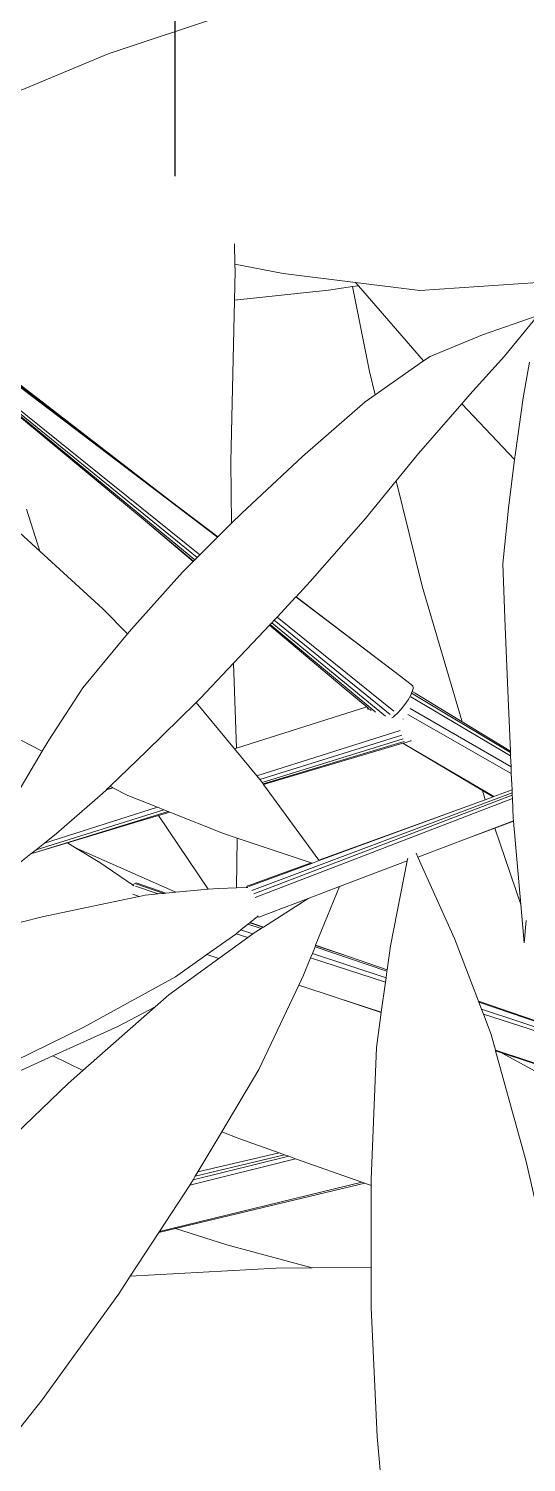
# Model space of a CAD drawing. Header units: millimetres. Extents: x 18 to 174501, y 22 to 24571.
# Drawn here: x 21712.1 to 21756.2, y 18761.1 to 18888.2 of the extents above; entities that cross this region are included whole.
import ezdxf

# ---------------------------------------------------------------- set-up
doc = ezdxf.new("R2010")
doc.units = ezdxf.units.MM
doc.header["$MEASUREMENT"] = 0
doc.layers.add('Edges', color=7, linetype='Continuous', lineweight=18)
doc.layers.add('tampak', color=7, linetype='Continuous')

# ---------------------------------------------------------------- blocks, each defined once
blk = doc.blocks.new('OUTDOOR')
at = {"layer": 'tampak', "transparency": 33554687}
h = blk.add_hatch(dxfattribs=at)
h.set_pattern_fill('CROSS', scale=400)
h.paths.add_polyline_path([(1833117.56, 62258.33), (1829017.56, 62258.33), (1829017.56, 55399.79), (1833117.56, 55399.79)])
blk = doc.blocks.new('BAMBOOPLAN')
at = {"layer": 'Edges'}
for p, q in [((-3.4608, 7.041), (-3.3097, 7.091)), ((-3.5996, 6.9829), (-3.4608, 7.041)), ((-3.3827, 6.4753), (-3.963, 6.9188)), ((-3.3226, 6.4286), (-3.9643, 6.9169)), ((-3.9591, 6.9001), (-3.345, 6.4062)), ((-3.8732, 6.8302), (-3.3484, 6.4028)), ((-3.3009, 6.8), (-3.3005, 6.7746)), ((-3.3005, 6.7746), (-3.2393, 6.7626)), ((-3.3005, 6.7746), (-3.3003, 6.7657)), ((-3.3003, 6.7657), (-3.3011, 6.7289)), ((-3.2393, 6.7626), (-3.1479, 6.7511)), ((-3.7616, 6.7383), (-3.351, 6.4002)), ((-3.3011, 6.7289), (-3.1822, 6.7416)), ((-3.1822, 6.7416), (-3.1517, 6.746)), ((-3.1517, 6.746), (-3.1444, 6.7471)), ((-3.1517, 6.746), (-3.1305, 6.6387)), ((-3.1479, 6.7511), (-3.0666, 6.7409)), ((-3.1479, 6.7511), (-3.1444, 6.7471)), ((-3.1444, 6.7471), (-3.0619, 6.6519)), ((-3.0666, 6.7409), (-2.9174, 6.7513)), ((-3.3011, 6.7289), (-3.3056, 6.5241)), ((-2.9874, 6.685), (-2.9196, 6.7087)), ((-2.9595, 6.658), (-2.9197, 6.7068)), ((-3.0537, 6.6577), (-2.9874, 6.685)), ((-3.1232, 6.6089), (-3.0619, 6.6519)), ((-3.0619, 6.6519), (-3.0537, 6.6577)), ((-3.0036, 6.6092), (-2.9595, 6.658)), ((-2.9359, 6.6053), (-2.9281, 6.6504)), ((-3.5963, 6.6404), (-3.3827, 6.4753)), ((-3.1305, 6.6387), (-3.1232, 6.6089)), ((-3.136, 6.6), (-3.1232, 6.6089)), ((-3.0137, 6.5975), (-3.0036, 6.6092)), ((-3.5878, 6.5938), (-3.4167, 6.4516)), ((-3.2151, 6.5309), (-3.136, 6.6)), ((-3.0683, 6.5345), (-3.0137, 6.5975)), ((-3.0137, 6.5975), (-2.9468, 6.527)), ((-2.9457, 6.5356), (-2.9359, 6.6053)), ((-3.3056, 6.5241), (-3.3047, 6.4464)), ((-3.2922, 6.4589), (-3.2151, 6.5309)), ((-3.0965, 6.5), (-3.0683, 6.5345)), ((-2.9544, 6.4654), (-2.9468, 6.527)), ((-2.9468, 6.527), (-2.9457, 6.5356)), ((-3.1353, 6.4524), (-3.0965, 6.5)), ((-3.0965, 6.5), (-3.0637, 6.3665)), ((-3.564, 6.4642), (-3.5474, 6.4111)), ((-3.3221, 6.429), (-3.3827, 6.4753)), ((-2.9617, 6.3949), (-2.9544, 6.4654)), ((-3.5875, 6.4481), (-3.5474, 6.4111)), ((-3.3531, 6.3981), (-3.4167, 6.4516)), ((-3.4167, 6.4516), (-3.3528, 6.3984)), ((-3.3221, 6.429), (-3.3047, 6.4464)), ((-3.3047, 6.4464), (-3.2922, 6.4589)), ((-3.2052, 6.3725), (-3.1353, 6.4524)), ((-3.345, 6.4062), (-3.3226, 6.4286)), ((-3.3226, 6.4286), (-3.3221, 6.429)), ((-3.5474, 6.4111), (-3.4677, 6.3378)), ((-3.3669, 6.3844), (-3.3531, 6.3981)), ((-3.3531, 6.3981), (-3.3528, 6.3984)), ((-3.3528, 6.3984), (-3.351, 6.4002)), ((-3.351, 6.4002), (-3.3484, 6.4028)), ((-3.3484, 6.4028), (-3.345, 6.4062)), ((-2.9587, 6.3151), (-2.9617, 6.3949)), ((-3.4311, 6.3123), (-3.3669, 6.3844)), ((-3.2231, 6.3533), (-3.2052, 6.3725)), ((-3.0637, 6.3665), (-3.0131, 6.1948)), ((-3.4677, 6.3378), (-3.4362, 6.3062)), ((-3.2472, 6.3275), (-3.2233, 6.353)), ((-3.2233, 6.353), (-3.2231, 6.3533)), ((-3.0908, 6.2522), (-3.2233, 6.353)), ((-3.0908, 6.2522), (-3.2231, 6.3533)), ((-3.2568, 6.3172), (-3.256, 6.318)), ((-3.256, 6.318), (-3.254, 6.3203)), ((-3.256, 6.318), (-3.1234, 6.2078)), ((-3.254, 6.3203), (-3.2509, 6.3235)), ((-3.254, 6.3203), (-3.1102, 6.2019)), ((-3.2509, 6.3235), (-3.2472, 6.3275)), ((-3.2509, 6.3235), (-3.1044, 6.2041)), ((-3.2472, 6.3275), (-3.0994, 6.2086)), ((-3.4928, 6.238), (-3.4362, 6.3062)), ((-3.4362, 6.3062), (-3.4311, 6.3123)), ((-3.2778, 6.2948), (-3.2568, 6.3172)), ((-3.1622, 6.2377), (-3.2568, 6.3172)), ((-2.9554, 6.2346), (-2.9587, 6.3151)), ((-3.3022, 6.269), (-3.2778, 6.2948)), ((-3.3439, 6.2249), (-3.3022, 6.269)), ((-3.3022, 6.269), (-3.2983, 6.1614)), ((-3.0795, 6.2436), (-3.0908, 6.2522)), ((-3.5359, 6.1717), (-3.4928, 6.238)), ((-3.1339, 6.2138), (-3.1622, 6.2377)), ((-3.1333, 6.2135), (-3.1622, 6.2377)), ((-3.0815, 6.2228), (-3.0782, 6.2285)), ((-3.0795, 6.2436), (-3.0756, 6.2404)), ((-3.0782, 6.2285), (-3.0771, 6.2312)), ((-3.0771, 6.2312), (-3.0762, 6.2333)), ((-3.0771, 6.2312), (-2.9521, 6.156)), ((-3.0762, 6.2333), (-3.0761, 6.2336)), ((-3.0762, 6.2333), (-3.0725, 6.231)), ((-3.0761, 6.2336), (-3.0752, 6.2377)), ((-3.0752, 6.2377), (-3.0756, 6.2404)), ((-3.0725, 6.231), (-3.0131, 6.1948)), ((-2.9522, 6.1577), (-2.9554, 6.2346)), ((-3.4123, 6.1577), (-3.3495, 6.2194)), ((-3.3495, 6.2194), (-3.3439, 6.2249)), ((-3.3495, 6.2194), (-3.301, 6.1605)), ((-3.1339, 6.2138), (-3.2983, 6.1614)), ((-3.1333, 6.2133), (-3.1339, 6.2138)), ((-3.1333, 6.2135), (-3.1329, 6.2131)), ((-3.1333, 6.2133), (-3.1333, 6.2135)), ((-3.132, 6.2103), (-3.1333, 6.2133)), ((-3.1329, 6.213), (-3.1329, 6.2131)), ((-3.1329, 6.213), (-3.1325, 6.2127)), ((-3.1315, 6.2118), (-3.1325, 6.2127)), ((-3.1312, 6.2117), (-3.1325, 6.2127)), ((-3.1288, 6.2097), (-3.1304, 6.211)), ((-3.1281, 6.2091), (-3.1288, 6.2097)), ((-3.0955, 6.2054), (-3.0904, 6.2108)), ((-3.0904, 6.2108), (-3.0857, 6.2167)), ((-3.0857, 6.2167), (-3.0815, 6.2228)), ((-2.9513, 6.1381), (-3.0788, 6.2119)), ((-3.0779, 6.2267), (-2.9519, 6.152)), ((-3.1234, 6.2078), (-3.1229, 6.2073)), ((-3.102, 6.1998), (-3.1004, 6.2009)), ((-3.1004, 6.2009), (-3.0983, 6.2029)), ((-3.0983, 6.2029), (-3.0955, 6.2054)), ((-3.0877, 6.1985), (-3.0879, 6.1986)), ((-3.0876, 6.1984), (-3.0877, 6.1985)), ((-2.951, 6.1295), (-3.0817, 6.2043)), ((-3.0131, 6.1948), (-2.9522, 6.1577)), ((-3.5842, 6.1783), (-3.5442, 6.1577)), ((-3.273, 6.1265), (-3.0916, 6.1841)), ((-3.2691, 6.1217), (-3.0896, 6.1781)), ((-3.2662, 6.1181), (-3.0878, 6.1733)), ((-3.5762, 6.1035), (-3.5442, 6.1577)), ((-3.5442, 6.1577), (-3.5359, 6.1717)), ((-3.4584, 6.1134), (-3.4123, 6.1577)), ((-3.2983, 6.1614), (-3.301, 6.1605)), ((-3.301, 6.1605), (-3.273, 6.1265)), ((-3.0864, 6.17), (-3.2648, 6.1162)), ((-3.0882, 6.1677), (-3.2643, 6.1155)), ((-3.0856, 6.1685), (-3.0882, 6.1677)), ((-3.0882, 6.1677), (-2.9732, 6.1002)), ((-3.0882, 6.1677), (-2.9876, 6.1079)), ((-3.0856, 6.1685), (-3.0779, 6.1709)), ((-3.0778, 6.1711), (-3.0779, 6.1709)), ((-2.9521, 6.156), (-2.9522, 6.1577)), ((-2.952, 6.1539), (-2.9521, 6.156)), ((-2.9519, 6.152), (-2.952, 6.1539)), ((-2.9513, 6.1381), (-2.9519, 6.152)), ((-2.951, 6.1295), (-2.9513, 6.1381)), ((-3.273, 6.1265), (-3.2691, 6.1217)), ((-3.2691, 6.1217), (-3.267, 6.1192)), ((-3.267, 6.1192), (-3.2662, 6.1181)), ((-2.9501, 6.1087), (-2.951, 6.1295)), ((-3.526, 6.0534), (-3.4681, 6.1041)), ((-3.4681, 6.1041), (-3.4631, 6.1089)), ((-3.4548, 6.1115), (-3.4631, 6.1089)), ((-3.4631, 6.1089), (-3.4629, 6.1091)), ((-3.4629, 6.1091), (-3.4584, 6.1134)), ((-3.4549, 6.1116), (-3.4629, 6.1091)), ((-3.4584, 6.1134), (-3.4549, 6.1116)), ((-3.4549, 6.1116), (-3.4548, 6.1115)), ((-3.4548, 6.1115), (-3.4359, 6.1017)), ((-3.4359, 6.1017), (-3.3982, 6.0867)), ((-2.9499, 6.1049), (-3.279, 5.9812)), ((-2.9498, 6.1019), (-3.2768, 5.9771)), ((-3.2662, 6.1181), (-3.2648, 6.1162)), ((-3.2648, 6.1162), (-3.2643, 6.1155)), ((-3.2643, 6.1155), (-3.1943, 6.0197)), ((-2.9876, 6.1079), (-2.9846, 6.0979)), ((-2.9876, 6.1079), (-2.9741, 6.0999)), ((-2.9741, 6.0999), (-2.9732, 6.1002)), ((-2.9732, 6.1002), (-2.9501, 6.1087)), ((-2.9499, 6.1049), (-2.9501, 6.1087)), ((-2.9498, 6.1019), (-2.9499, 6.1049)), ((-2.9496, 6.0979), (-2.9498, 6.1019)), ((-3.5517, 6.033), (-3.3905, 6.0836)), ((-3.5415, 6.0411), (-3.3982, 6.0867)), ((-3.3982, 6.0867), (-3.3905, 6.0836)), ((-3.3905, 6.0836), (-3.3848, 6.0813)), ((-2.9496, 6.0979), (-3.2747, 5.9723)), ((-3.1943, 6.0197), (-3.0179, 6.0838)), ((-3.1939, 6.0191), (-3.0179, 6.0838)), ((-3.0179, 6.0838), (-2.984, 6.0962)), ((-2.9846, 6.0979), (-2.984, 6.0962)), ((-2.984, 6.0962), (-2.9741, 6.0999)), ((-2.9485, 6.073), (-2.9496, 6.0979)), ((-3.55, 6.0302), (-3.3848, 6.0813)), ((-3.423, 6.0685), (-3.5122, 6.0416)), ((-3.383, 6.0806), (-3.423, 6.0685)), ((-3.3971, 6.0762), (-3.423, 6.0685)), ((-3.3827, 6.0805), (-3.3971, 6.0762)), ((-3.3971, 6.0762), (-3.3345, 5.9828)), ((-3.3848, 6.0813), (-3.383, 6.0806)), ((-3.383, 6.0806), (-3.3827, 6.0805)), ((-3.3827, 6.0805), (-3.315, 6.0534)), ((-3.0025, 6.049), (-2.9482, 6.0695)), ((-2.9719, 6.0604), (-2.9482, 6.0693)), ((-2.9482, 6.0695), (-2.9485, 6.073)), ((-2.9482, 6.0693), (-2.9482, 6.0695)), ((-2.9482, 6.0693), (-2.9389, 5.9636)), ((-3.5415, 6.0411), (-3.526, 6.0534)), ((-3.315, 6.0534), (-3.2975, 6.0476)), ((-3.2975, 6.0476), (-3.2985, 5.9847)), ((-3.2975, 6.0476), (-3.2039, 6.0163)), ((-3.0693, 6.0237), (-3.0025, 6.049)), ((-3.0025, 6.049), (-2.9719, 6.0604)), ((-2.9719, 6.0604), (-2.9389, 5.9636)), ((-3.5859, 6.0058), (-3.5585, 6.0276)), ((-3.5585, 6.0276), (-3.5517, 6.033)), ((-3.5585, 6.0276), (-3.55, 6.0302)), ((-3.5517, 6.033), (-3.5415, 6.0411)), ((-3.5122, 6.0416), (-3.55, 6.0302)), ((-3.5122, 6.0416), (-3.5022, 6.0355)), ((-3.5022, 6.0355), (-3.3751, 5.9791)), ((-3.5022, 6.0355), (-3.4714, 6.0168)), ((-3.0693, 6.0237), (-3.0714, 6.0286)), ((-3.4714, 6.0168), (-3.4299, 5.9885)), ((-3.2843, 5.9871), (-3.2039, 6.0163)), ((-3.2829, 5.9864), (-3.2026, 6.0159)), ((-3.2039, 6.0163), (-3.2026, 6.0159)), ((-3.2026, 6.0159), (-3.1939, 6.0191)), ((-3.1943, 6.0197), (-3.1939, 6.0191)), ((-3.1684, 5.9863), (-3.0826, 6.0187)), ((-3.1037, 5.9113), (-3.0826, 6.0187)), ((-3.0826, 6.0187), (-3.0818, 6.0224)), ((-3.0229, 5.9205), (-3.0693, 6.0237)), ((-3.4542, 5.9671), (-3.4217, 5.9739)), ((-3.4255, 5.9909), (-3.4299, 5.9885)), ((-3.4299, 5.9885), (-3.4282, 5.9873)), ((-3.4217, 5.9739), (-3.4296, 5.9765)), ((-3.4264, 5.9869), (-3.3974, 5.9771)), ((-3.4256, 5.9898), (-3.3903, 5.9777)), ((-3.4255, 5.9909), (-3.388, 5.9779)), ((-3.4217, 5.9739), (-3.4142, 5.9755)), ((-3.4142, 5.9755), (-3.3974, 5.9771)), ((-3.3974, 5.9771), (-3.3903, 5.9777)), ((-3.3903, 5.9777), (-3.388, 5.9779)), ((-3.388, 5.9779), (-3.3751, 5.9791)), ((-3.3751, 5.9791), (-3.3345, 5.9828)), ((-3.3345, 5.9828), (-3.3208, 5.984)), ((-3.3208, 5.984), (-3.2985, 5.9847)), ((-3.2985, 5.9847), (-3.2858, 5.985)), ((-3.2853, 5.9864), (-3.2858, 5.985)), ((-3.2858, 5.985), (-3.2843, 5.9851)), ((-3.2843, 5.9871), (-3.2853, 5.9864)), ((-3.2078, 5.9713), (-3.1684, 5.9863)), ((-3.1984, 5.912), (-3.1684, 5.9863)), ((-3.5443, 5.9481), (-3.4542, 5.9671)), ((-3.2704, 5.9476), (-3.2078, 5.9713)), ((-3.2645, 5.935), (-3.2078, 5.9713)), ((-2.9347, 5.9152), (-2.9389, 5.9636)), ((-3.5708, 5.9412), (-3.5443, 5.9481)), ((-3.2929, 5.9314), (-3.284, 5.9387)), ((-3.284, 5.9387), (-3.2818, 5.9404)), ((-3.284, 5.9387), (-3.2675, 5.9331)), ((-3.2818, 5.9404), (-3.2813, 5.9408)), ((-3.2818, 5.9404), (-3.265, 5.9347)), ((-3.2813, 5.9408), (-3.272, 5.9484)), ((-3.2813, 5.9408), (-3.2645, 5.935)), ((-3.272, 5.9484), (-3.271, 5.9492)), ((-3.2704, 5.9476), (-3.272, 5.9484)), ((-2.9347, 5.9152), (-2.932, 5.9432)), ((-3.336, 5.9001), (-3.2994, 5.9262)), ((-3.321, 5.8951), (-3.2842, 5.9218)), ((-3.2994, 5.9262), (-3.2989, 5.9266)), ((-3.2989, 5.9266), (-3.2929, 5.9314)), ((-3.2842, 5.9218), (-3.2989, 5.9266)), ((-3.2778, 5.9264), (-3.2929, 5.9314)), ((-3.2842, 5.9218), (-3.2778, 5.9264)), ((-3.2778, 5.9264), (-3.2773, 5.9268)), ((-3.2773, 5.9268), (-3.2675, 5.9331)), ((-3.2675, 5.9331), (-3.265, 5.9347)), ((-3.265, 5.9347), (-3.2645, 5.935)), ((-2.9925, 5.8411), (-3.0229, 5.9205)), ((-3.2048, 5.896), (-3.2026, 5.9016)), ((-3.2026, 5.9016), (-3.1992, 5.9099)), ((-3.1093, 5.8708), (-3.2026, 5.9016)), ((-3.1992, 5.9099), (-3.1984, 5.9118)), ((-3.1992, 5.9099), (-3.1082, 5.8791)), ((-3.1984, 5.912), (-3.1558, 5.8972)), ((-3.1984, 5.9118), (-3.1984, 5.912)), ((-3.1984, 5.9118), (-3.1558, 5.8972)), ((-3.1079, 5.8808), (-3.1037, 5.9113)), ((-3.3842, 5.8493), (-3.321, 5.8951)), ((-3.3758, 5.8718), (-3.336, 5.9001)), ((-3.336, 5.9001), (-3.321, 5.8951)), ((-3.2137, 5.8741), (-3.2048, 5.896)), ((-3.1101, 5.8652), (-3.2048, 5.896)), ((-3.1558, 5.8972), (-3.1079, 5.8808)), ((-3.4924, 5.8078), (-3.3758, 5.8718)), ((-3.2196, 5.8616), (-3.2137, 5.8741)), ((-3.1154, 5.8271), (-3.1101, 5.8652)), ((-3.1101, 5.8652), (-3.1093, 5.8708)), ((-3.1093, 5.8708), (-3.1082, 5.8791)), ((-3.1082, 5.8791), (-3.1079, 5.8808)), ((-3.4015, 5.834), (-3.3842, 5.8493)), ((-3.2701, 5.7546), (-3.2196, 5.8616)), ((-3.2196, 5.8616), (-3.1725, 5.846)), ((-3.1725, 5.846), (-3.1154, 5.8269)), ((-3.1725, 5.846), (-3.1154, 5.8271)), ((-3.4928, 5.7532), (-3.4015, 5.834)), ((-3.4487, 5.8092), (-3.4015, 5.834)), ((-2.9925, 5.8411), (-2.8815, 5.803)), ((-2.992, 5.8398), (-2.9925, 5.8411)), ((-2.992, 5.8398), (-2.7391, 5.7541)), ((-2.9886, 5.8309), (-2.992, 5.8398)), ((-2.3517, 5.6206), (-2.9886, 5.8309)), ((-2.9863, 5.8249), (-2.9886, 5.8309)), ((-3.1215, 5.7824), (-3.1154, 5.8269)), ((-3.1154, 5.8269), (-3.1154, 5.8271)), ((-2.3522, 5.6186), (-2.9863, 5.8249)), ((-2.9764, 5.799), (-2.9863, 5.8249)), ((-3.6173, 5.7466), (-3.4924, 5.8078)), ((-3.5306, 5.772), (-3.4487, 5.8092)), ((-2.971, 5.7793), (-2.9764, 5.799)), ((-3.1283, 5.6155), (-3.1215, 5.7824)), ((-2.971, 5.7793), (-2.3628, 5.5781)), ((-2.9708, 5.7784), (-2.971, 5.7793)), ((-2.9708, 5.7784), (-2.9633, 5.7759)), ((-2.9321, 5.638), (-2.9708, 5.7784)), ((-2.9633, 5.7759), (-2.8851, 5.7329)), ((-2.9633, 5.7759), (-2.8558, 5.7398)), ((-3.6168, 5.7328), (-3.5306, 5.772)), ((-3.5306, 5.772), (-3.4928, 5.7532)), ((-3.6177, 5.6347), (-3.5112, 5.737)), ((-3.5112, 5.737), (-3.4928, 5.7532)), ((-3.317, 5.6759), (-3.2701, 5.7546)), ((-3.3474, 5.625), (-3.317, 5.6759)), ((-3.317, 5.6759), (-3.2954, 5.6672)), ((-3.2954, 5.6672), (-3.2444, 5.6491)), ((-3.2378, 5.6467), (-3.3507, 5.6195)), ((-3.3474, 5.625), (-3.2444, 5.6491)), ((-3.2444, 5.6491), (-3.2378, 5.6467)), ((-3.2378, 5.6467), (-3.2322, 5.6447)), ((-3.2238, 5.6417), (-3.3574, 5.6082)), ((-3.2322, 5.6447), (-3.3534, 5.6149)), ((-3.2322, 5.6447), (-3.2238, 5.6417)), ((-3.2238, 5.6417), (-3.14, 5.6119)), ((-2.9101, 5.5425), (-2.9321, 5.638)), ((-3.3957, 5.5497), (-3.14, 5.6119)), ((-3.3755, 5.5534), (-3.1362, 5.6106)), ((-3.3569, 5.609), (-3.3534, 5.6149)), ((-3.3534, 5.6149), (-3.3507, 5.6195)), ((-3.3507, 5.6195), (-3.3474, 5.625)), ((-3.14, 5.6119), (-3.1362, 5.6106)), ((-3.1362, 5.6106), (-3.1283, 5.6078)), ((-3.1283, 5.6078), (-3.1283, 5.6155)), ((-3.3957, 5.5497), (-3.3574, 5.6082)), ((-3.3574, 5.6082), (-3.3569, 5.609)), ((-3.1282, 5.5042), (-3.1283, 5.6078)), ((-3.4328, 5.4929), (-3.3966, 5.5484)), ((-3.3966, 5.5484), (-3.3755, 5.5534)), ((-3.3966, 5.5484), (-3.3957, 5.5497)), ((-3.3755, 5.5534), (-3.3107, 5.5326)), ((-3.3107, 5.5326), (-3.203, 5.5035)), ((-3.4328, 5.4929), (-3.2485, 5.503)), ((-3.2485, 5.503), (-3.203, 5.5035)), ((-3.203, 5.5035), (-3.1282, 5.5042)), ((-3.1282, 5.4527), (-3.1282, 5.5042)), ((-3.4474, 5.4706), (-3.4328, 5.4929)), ((-3.5441, 5.3364), (-3.4474, 5.4706)), ((-3.1207, 5.2898), (-3.1282, 5.4527)), ((-3.6052, 5.2592), (-3.5441, 5.3364)), ((-3.1147, 5.2236), (-3.1207, 5.2898))]:
    blk.add_line(p, q, dxfattribs=at)

msp = doc.modelspace()

# ---------------------------------------------------------------- block references
msp.add_blockref('OUTDOOR', (-1811290.76, -40075.32))
at = {"xscale": 69.97983938875464, "yscale": 69.97983938875464, "zscale": 69.97983938875464}
msp.add_blockref('BAMBOOPLAN', (21961.34, 18393.22), dxfattribs=at)

doc.saveas('drawing.dxf')
